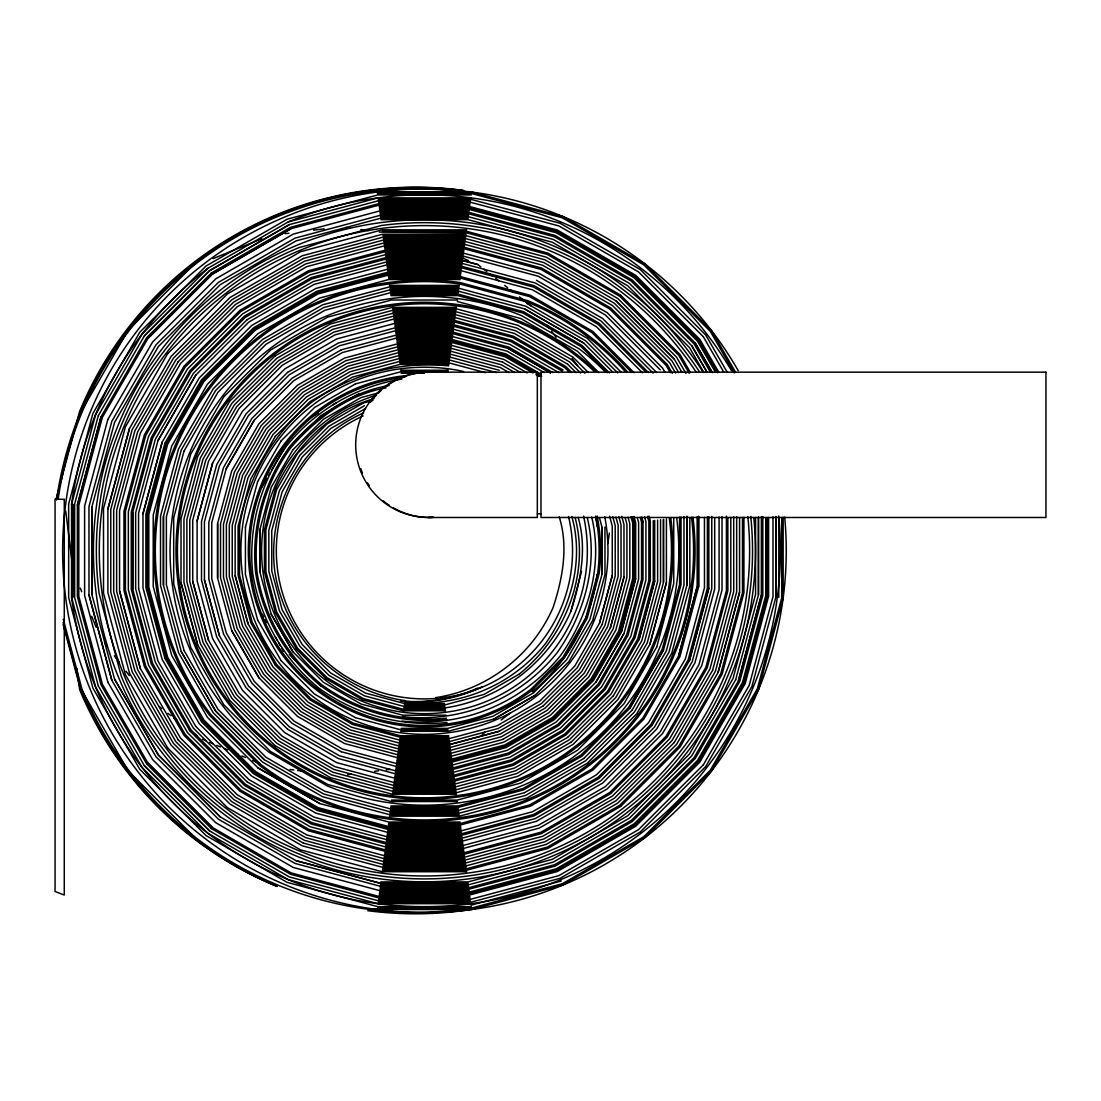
<?xml version="1.0" encoding="UTF-8"?>
<svg xmlns="http://www.w3.org/2000/svg" width="1101" height="1101" viewBox="0 0 1101 1101"><rect width="100%" height="100%" fill="white"/><g stroke="black" fill="none" stroke-linecap="round" stroke-linejoin="round"><path stroke-width="1.5" d="M731.422 370.583A355.967 355.94 -90 0 0 288.228 221.907L207.759 268.369L142.07 334.085L95.608 414.554L71.551 504.313L71.551 597.251L95.608 687.01L142.07 767.48L207.772 833.196L288.242 879.658L377.987 903.701L470.911 903.701M73.12 570.524L72.996 597.059L73.01 504.506L72.996 569.534L65.73 511.084M607.876 543.564L609.335 533.035M56.275 498.505L79.589 411.471A363.302 363.275 90 0 1 462.626 190.308L463.686 190.597A363.302 363.275 -90 0 0 56.564 500.033M98.319 685.882L74.441 596.866L74.441 504.698L98.319 415.683M211.351 828.544L146.708 763.915L101.017 684.767L77.373 596.481L77.373 505.084L101.017 416.797L146.722 337.649L211.351 273.02M77.373 505.084L101.031 416.797M107.802 419.605L84.612 506.047L84.612 595.531L107.802 681.959M468.242 883.36L380.657 883.36L296.086 860.693L220.255 816.914L158.338 754.997L114.559 679.152L91.892 594.568L91.892 506.997L114.573 422.412L158.351 346.581L220.269 284.65L296.1 240.871L380.685 218.204L468.242 218.204M129.45 672.986L107.87 592.462L107.884 509.102L129.436 428.578L171.137 356.394L230.068 297.449L302.266 255.762L382.776 234.183L466.136 234.183M107.884 509.102L129.45 428.578M462.076 264.901L386.781 264.901L314.074 284.388L248.895 322.015L195.675 375.248L158.035 440.441L138.561 513.149L138.588 588.416M461.512 832.273L387.387 832.273L315.794 813.088L251.62 776.04L199.212 723.618L162.15 659.43L142.979 587.838L142.992 513.727L162.15 442.134L199.226 377.946L251.634 325.538L315.822 288.476L387.401 269.291L461.512 269.291M142.992 513.727L162.177 442.134M164.902 443.263L145.91 514.112L145.91 587.452L164.902 658.302M390.098 811.781L323.694 794L264.185 759.635L215.59 711.04L181.238 651.531L163.443 585.14L163.443 516.424L181.252 450.034L215.617 390.525L264.199 341.929L323.722 307.564L390.098 289.783M183.991 451.162L166.375 516.809L166.375 584.755L183.991 650.402M454.396 778.132L394.502 778.132L336.686 762.635L284.856 732.702L242.523 690.382L212.603 638.539L197.107 580.709L197.107 520.856L212.603 463.026L242.55 411.196L284.884 368.863L336.713 338.929L394.53 323.433L454.396 323.433M197.134 520.856L212.617 463.026M396.456 338.076L342.342 352.568L293.843 380.574L254.235 420.169L226.228 468.682L211.736 522.782L211.764 578.782L226.256 632.882L254.262 681.395L293.857 720.99L342.37 748.997L396.456 763.488M451.699 757.639L397.2 757.639L344.599 743.547L297.435 716.311L258.914 677.803L231.692 630.625L217.585 578.011L217.585 523.553L231.719 470.939L258.941 423.775L297.463 385.254L344.627 358.018L397.227 343.925L451.699 343.925M239.55 526.443C247.395 477.848 272.759 433.904 310.922 402.815C350.82 373.996 399.828 360.867 448.795 365.876M245.399 527.214L257.62 481.674M446.084 715.196L402.787 715.196L360.977 703.993L323.488 682.345L292.88 651.737L271.231 614.248L260.029 572.424L260.029 529.141L271.245 487.316L292.88 449.827M275.346 489.009L264.433 529.719L264.433 571.846L275.346 612.555M445.121 707.888C500.322 699.685 548.615 662.609 570.841 611.427C580.599 581.383 587.218 548.298 578.108 517.319M570.841 611.427L581.548 571.46M399.704 738.62L449.194 738.62L496.964 725.82L539.793 701.089L574.75 666.119L599.481 623.29L612.252 575.506L612.252 526.058L609.61 516.176M599.481 623.29L612.28 575.506M602.192 624.418L615.198 575.892L615.198 525.672L612.803 516.768M398.177 750.318L450.722 750.318L501.464 736.72L546.963 710.462L584.122 673.303L610.381 627.804L623.978 577.048L623.978 524.516L621.776 516.328M610.381 627.804L623.978 577.048M630.983 516.741L632.772 523.36L632.772 578.204L618.569 631.19L591.141 678.698L552.358 717.48L504.864 744.909L451.878 759.098L397.034 759.098M396.621 762.03L452.25 762.03L505.978 747.634L554.147 719.82L593.48 680.487L621.281 632.318L635.676 578.589L635.676 522.975L633.928 516.465M621.281 632.318L635.676 578.589M396.25 764.961L452.662 764.961L507.121 750.359L555.964 722.16L595.834 682.29L624.033 633.447L638.621 578.975L638.608 522.59L637.273 517.635M639.007 639.667L654.696 581.094L654.696 520.47M654.71 581.094L639.02 639.667L608.688 692.171L565.818 735.041L513.314 765.36L454.754 781.049M663.476 582.25L663.476 519.314L663.504 582.25L647.195 643.053L615.72 697.566L571.213 742.074M392.575 792.761L456.309 792.761L517.842 776.274L573.015 744.414L618.074 699.369L649.934 644.181L666.394 582.635L666.422 518.929M649.934 644.181L666.422 582.635M656.733 647.003L673.729 583.599L673.729 517.965M390.649 807.391L458.222 807.391L523.484 789.912L582.002 756.126L629.772 708.342L663.559 649.838L681.037 584.562L681.037 517.002M686.886 585.333L686.886 516.231L686.9 585.333L668.995 652.095L634.451 711.948L585.581 760.805L525.741 795.362L458.993 813.254L389.878 813.254M388.543 823.493L460.369 823.493L529.719 804.914L591.898 769.007L642.667 718.237L678.574 656.045L697.139 586.682L697.153 516.589M678.574 656.045L697.153 586.682M698.598 586.874L698.598 516.41L698.598 586.874L679.909 656.609L643.81 719.132L592.778 770.177L530.255 806.276L460.535 824.952L388.336 824.952M386.974 835.205L461.883 835.205L534.219 815.813L599.068 778.379L652.026 725.421L689.46 660.559L708.824 588.223L708.824 516.741M689.46 660.559L708.838 588.223M712.636 670.165L733.734 591.498L733.706 516.851M465.916 865.923L546.096 844.453L617.95 802.959L676.62 744.29L718.1 672.422L739.555 592.269L739.555 517.759M718.1 672.422L739.583 592.269M735.688 679.716L758.465 594.76L758.465 516.961L758.451 594.76M380.093 887.723L468.806 887.723L554.491 864.753L631.327 820.396L694.057 757.667L738.413 680.831L761.355 595.146L761.369 516.658M738.413 680.831L761.369 595.146M775.888 597.059L775.888 516.507L775.902 597.059L751.942 686.446L705.672 766.585L640.231 832.026L560.092 878.295L470.719 902.256L378.18 902.256M80.937 412.035L128.17 330.231L194.96 263.442M98.292 415.683L144.396 335.874L209.534 270.695L289.343 224.618L378.386 200.767M107.774 419.605L152.544 342.108L215.81 278.842L293.293 234.1L379.721 210.938L469.205 210.938M167.641 353.71L125.376 426.899L103.508 508.524L103.508 593.04L125.39 674.665L167.641 747.854M178.156 361.775L137.611 431.964L116.637 510.258L116.637 591.306L137.625 669.601L178.156 739.803M158.062 440.441L195.703 375.248M164.889 443.263L201.566 379.735L253.436 327.878L316.95 291.201L387.786 272.222L461.126 272.222M183.963 451.162L217.957 392.314L266.015 344.269L324.85 310.289L390.483 292.701L458.443 292.701M226.256 468.682L254.262 420.169M275.333 436.354L250.794 478.852L238.091 526.25L238.105 575.314L250.808 622.726L275.333 665.224M257.593 481.674L281.195 440.84M262.01 487.041L267.006 478.385M268.672 475.494L270.337 472.618M272.002 469.728L283.659 449.538M389.025 385.515C349.155 392.328 315.23 416.894 289.384 447.13C263.07 483.559 251.069 528.301 255.666 573.002C262.809 617.372 285.971 657.476 320.804 685.868C357.233 712.182 401.975 724.169 446.689 719.586M275.333 489.009C294.531 447.501 329.433 411.402 374.079 398.603M602.206 624.418L577.075 667.908L541.568 703.429L498.065 728.545L449.552 741.537L399.333 741.537M595.82 682.29L624.006 633.447M613.367 695.763L644.47 641.924L660.559 581.865L660.559 519.7M656.746 647.003L623.909 703.856L577.502 750.276L520.649 783.086L457.259 800.083L391.612 800.083M629.758 708.342L663.545 649.838M632.112 710.145L666.298 650.966L683.982 584.948L683.982 516.617M712.664 670.165L671.913 740.698L614.33 798.28L543.811 839.003L465.159 860.074L383.726 860.074M674.266 742.487L715.389 671.293L736.665 591.884L736.665 516.534M735.702 679.716L691.703 755.878L629.524 818.071L553.363 862.055L468.407 884.819L380.464 884.819M703.333 764.81L749.244 685.317L772.998 596.673L772.998 516.796M144.396 335.874L209.562 270.695L289.37 224.618M147.864 338.544L212.218 274.19L291.022 228.678L378.95 205.13L469.962 205.13M167.627 353.71L227.398 293.953L300.573 251.702L382.198 229.834L466.7 229.834M178.128 361.775L235.463 304.454L305.651 263.923L383.932 242.949L464.98 242.949M247.119 319.675L193.349 373.445L155.324 439.313L135.643 512.763L135.657 588.801L155.337 662.265L193.349 728.119L247.119 781.889M255.212 330.217L203.891 381.538L167.6 444.391L148.814 514.497L148.814 587.067L167.613 657.173L203.891 720.026L255.212 771.347M274.989 355.981L229.641 401.301L197.602 456.819L181.004 518.736L181.032 582.828L197.602 644.746L229.669 700.264L274.989 745.583M287.567 372.372L246.046 413.88L216.691 464.718L201.497 521.434L201.511 580.131L216.704 636.846L246.06 687.685L287.567 729.192M275.333 436.354L310.042 401.645L352.526 377.106L399.924 364.417L449.002 364.417M281.168 440.84L314.528 407.508L355.348 383.932M289.384 447.13L320.818 415.696L359.311 393.484M292.88 449.827L323.501 419.22L360.99 397.571L378.675 392.823M519.108 674.156C564.785 637.658 590.136 574.791 575.107 517.415M543.357 705.769L579.443 669.711L604.931 625.547L618.143 576.277L618.143 525.287L615.913 517.071M567.621 737.395L611.041 693.974L641.745 640.796L657.641 581.479L657.614 520.085M613.381 695.763L569.41 739.734L515.571 770.824L455.525 786.912L393.346 786.912M583.791 758.465L632.125 710.145M674.28 742.487L616.133 800.62L544.94 841.728L465.544 863.005L383.341 863.005M620.606 806.441L680.088 746.96L722.146 674.101L743.918 592.847L743.918 517.305M703.36 764.81L638.442 829.7L558.964 875.598L470.32 899.352L378.551 899.352M482.238 734.298L485.335 731.959M501.134 720.013L510.589 712.87M400.668 731.298L448.231 731.298L494.129 718.994L535.265 695.226L568.9 661.618L592.668 620.455L604.972 574.543L604.944 527.021M211.337 273.02L290.485 227.329L378.772 203.671L470.155 203.671M291.049 228.678L212.232 274.19L147.878 338.544L102.352 417.362L78.804 505.276L78.804 596.288L102.379 684.203L147.878 763.021L212.232 827.374L291.049 872.887L378.95 896.434L469.962 896.434M303.394 258.474L231.843 299.775L173.435 358.169L132.148 429.707L110.774 509.488L110.774 592.077L132.175 671.858L173.463 743.395L231.871 801.789L303.394 843.091M247.119 319.675L312.973 281.65L386.423 261.969L462.461 261.969M255.198 330.217L318.065 293.926L388.158 275.14L460.727 275.14M274.975 355.981L330.506 323.928L392.41 307.344L456.516 307.344M287.554 372.372L338.406 343.017L395.108 327.823L453.805 327.823M341.227 349.843L292.054 378.235L251.909 418.38L223.517 467.553L208.818 522.397L208.832 579.167L223.531 634.011L251.923 683.184L292.068 723.343L341.227 751.722M312.478 416.591L318.34 413.205M333.025 404.728L335.956 403.035M363.247 403.021L327.08 423.899L297.559 453.419L276.681 489.573L265.878 529.911L265.891 571.653L276.695 611.991L297.573 648.145L327.093 677.665L363.247 698.543M364.39 405.746L328.882 426.238L299.912 455.222L279.42 490.702L268.823 530.297L268.823 571.268L279.434 610.862L299.926 646.342L328.896 675.326L364.39 695.818L403.971 706.429L444.942 706.429M365.518 408.471L330.672 428.578L302.238 457.011L282.145 491.844L271.741 530.682L271.754 570.882L282.159 609.734L302.266 644.553L330.685 672.986L365.518 693.093L404.356 703.498L444.556 703.498M363.66 412.916C302.981 439.519 266.965 505.015 274.672 570.497C284.526 637.617 337.622 690.699 404.728 700.566M519.108 674.156L483.945 694.456L444.735 704.957L404.15 704.957M494.129 718.994L535.292 695.226M398.934 744.469L449.965 744.469L499.221 731.27L543.385 705.769M502.579 739.459L548.766 712.801L586.461 675.106L613.106 628.932L626.909 577.433L626.909 524.131L625.107 517.484M567.634 737.395L514.442 768.085L455.14 783.981L393.731 783.981M571.24 742.074L516.713 773.549L455.91 789.83L392.974 789.83M524.613 792.637L583.819 758.465M620.606 806.441L547.747 848.513L466.494 870.285L382.377 870.285M213.071 258.597L261.969 238.752M409.806 766.42L413.412 764.961M420.623 762.03L424.229 760.571M435.046 756.181L438.652 754.708M445.864 751.79L449.469 750.318M288.242 221.907L377.987 197.863L470.911 197.863M380.285 215.301L294.958 238.16L218.452 282.324L155.998 344.792L111.834 421.284L88.975 506.611L88.988 594.953L100.15 636.984L111.834 680.28L156.012 756.772L218.48 819.24L294.972 863.404L380.285 886.264M303.367 258.474L383.162 237.1L465.751 237.1M383.547 240.018L304.495 261.198L233.632 302.114L175.788 359.972L134.873 430.835L113.692 509.873L113.692 591.691L134.9 670.729L175.802 741.592L233.66 799.45L304.523 840.366L383.547 861.546M393.181 313.193L332.736 329.378L278.567 360.66L234.334 404.893L203.052 459.076L186.867 519.507L186.895 582.057L203.079 642.489L234.362 696.672L278.594 740.904L332.763 772.186L393.181 788.371M341.214 349.843L396.071 335.144L452.855 335.144M355.334 383.932L400.888 371.725L448.038 371.725M401.851 379.047C356.71 386.313 315.904 409.875 287.044 445.341C260.263 482.389 248.069 527.916 252.735 573.387C260.015 618.528 283.563 659.334 319.015 688.208C356.077 714.976 401.59 727.169 447.075 722.517M386.052 387.827C347.71 394.667 315.533 419.151 290.54 448.024C264.446 484.137 252.556 528.494 257.125 572.809C264.212 616.794 287.168 656.568 321.712 684.698C357.811 710.778 402.168 722.669 446.483 718.127M363.234 403.021L372.922 400.434M435.597 697.649C487.192 689.969 532.347 655.315 553.115 607.463C562.639 578.548 568.611 546.55 559.198 516.837M449.937 744.469L499.193 731.27M502.593 739.459L451.093 753.249L397.778 753.249M453.213 769.351L508.813 754.46L558.647 725.683L599.343 684.987L628.107 635.153L642.998 579.553L642.998 522.012L641.69 517.098L642.984 522.012M524.64 792.637L458.608 810.322L390.263 810.322M469.384 892.085L556.184 868.827L634.011 823.892L697.552 760.351L742.473 682.524L765.732 595.71L765.732 517.718M471.104 905.16L561.235 881.006M285.297 233.673L289.012 233.206M313.634 230.15L324.107 228.843M347.613 774.65L351.48 774.168M374.657 771.292L378.51 770.81M386.245 769.847L390.098 769.365M367.982 191.767L462.434 191.767M377.216 192.042L471.668 192.042L562.9 216.498L644.704 263.717L711.48 330.52L735.523 372.152M377.423 193.501L471.489 193.501L562.363 217.847L643.824 264.887L710.338 331.401L734.284 372.881M471.311 194.96L377.615 194.96L287.127 219.209L205.997 266.043L139.744 332.296L92.911 413.439L68.661 503.941L68.661 597.623L92.911 688.125L139.744 769.269L205.997 835.521L287.127 882.369L377.615 906.618L471.311 906.618M378.18 199.309L470.733 199.309L560.12 223.269L640.259 269.539L705.686 334.979L727.114 372.083M378.359 200.767L470.54 200.767M378.551 202.212L470.347 202.212L558.991 225.966L638.47 271.864L703.36 336.755M379.129 206.575L469.755 206.575L557.299 230.04L635.772 275.346L699.851 339.438L718.664 372.014M379.322 208.034L469.576 208.034L556.734 231.389L634.892 276.516L698.708 340.333L717.439 372.771M379.528 209.479L469.398 209.479M379.886 212.397L468.998 212.397L555.055 235.449L632.208 279.998L695.213 343.003L712.333 372.689L695.199 343.003M380.093 213.842L468.806 213.842L554.491 236.811L631.327 281.168L694.057 343.897L710.255 371.973M380.272 215.301L468.613 215.301M380.464 216.746L468.434 216.746L553.39 239.509L629.552 283.494L691.731 345.686L706.952 372.055L691.703 345.686M380.85 219.663L468.049 219.663L552.262 242.22L627.763 285.82L689.405 347.462L703.938 372.633M382.377 231.279L466.507 231.279L547.761 253.051L620.606 295.123M382.955 235.642L465.943 235.642M383.341 238.559L465.558 238.559L544.967 259.836L616.161 300.945L674.28 359.077M383.533 240.018L465.365 240.018M383.726 241.491L465.173 241.491L543.839 262.561L614.358 303.284L671.94 360.867L678.725 372.62M384.111 244.408L464.787 244.408L542.697 265.286L612.555 305.624L669.587 362.669L675.601 373.074M464.594 245.881L384.29 245.881L306.752 266.648L237.238 306.794L180.468 363.564L140.322 433.092L119.555 510.644L119.555 590.92L140.322 668.472L180.481 738L237.252 794.771L306.766 834.916L384.318 855.683L464.594 855.683M384.483 247.34L464.388 247.34L541.568 268.025L610.752 307.963L667.247 364.459L672.339 373.294M384.689 248.798L464.209 248.798L541.018 269.387L609.871 309.133L666.091 365.367L670.316 372.689M464.016 250.271L384.882 250.271L308.459 270.75L239.935 310.303L183.991 366.261L144.424 434.785L123.945 511.222L123.945 590.342L144.451 666.779L184.005 735.303L239.949 791.261L308.473 830.815L384.896 851.293L464.016 851.293M463.81 251.73L385.061 251.73L309.009 272.112L240.83 311.487L185.147 367.156L145.786 435.349L125.404 511.415L125.418 590.15L145.786 666.215L185.161 734.408L240.83 790.091L309.023 829.452L385.075 849.834L463.81 849.834M385.254 253.189L463.631 253.189L539.311 273.475L607.16 312.656L662.568 368.064L665.128 372.482M463.438 254.661L385.446 254.661L310.138 274.837L242.619 313.826L187.487 368.959L148.511 436.478L128.335 511.8L128.335 589.764L148.525 665.087L187.514 732.605L242.647 787.738L310.165 826.727L385.474 846.903L463.438 846.903M385.639 256.12L463.246 256.12L538.183 276.2L605.371 314.996L660.228 369.853M463.053 257.579L385.845 257.579L311.28 277.562L244.422 316.166L189.84 370.748L151.25 437.606L131.267 512.185L131.28 589.379L151.25 663.958L189.854 730.816L244.436 785.398L311.294 824.002L385.859 843.985L463.053 843.985M462.847 259.052L386.024 259.052L311.844 278.925L245.317 317.336L191.01 371.656L152.599 438.17L132.726 512.378L132.726 589.186L152.612 663.394L191.01 729.908L245.33 784.229L311.844 822.64L386.038 842.513L462.847 842.513M386.217 260.51L462.654 260.51L477.958 264.557L480.944 266.924M386.602 263.442L462.269 263.442L535.347 283.026L600.871 320.845L653.141 373.129M386.974 266.359L461.883 266.359L534.219 285.751L599.068 323.185L648.406 372.537M387.194 267.832L461.704 267.832L533.668 287.113L598.187 324.368L646.081 372.248M387.58 270.75L461.319 270.75L532.54 289.838L596.398 326.708L642.461 372.785M460.934 273.681L387.965 273.681L317.501 292.563L254.317 329.048L202.722 380.643L166.251 443.827L147.355 514.305L147.369 587.26L166.251 657.737L202.735 720.921L254.317 772.517L317.501 809.001L387.979 827.883L460.934 827.883M388.336 276.612L460.535 276.612L530.269 295.288L592.778 331.387L634.107 372.716M388.543 278.071L460.369 278.071L529.719 296.651L591.898 332.557L631.795 372.455M460.177 279.53L388.749 279.53L319.758 298.013L257.909 333.727L207.415 384.235L171.701 446.084L153.218 515.075L153.218 586.489L171.715 655.48L207.428 717.329L257.923 767.837L319.758 803.551L388.749 822.034L460.177 822.034M389.506 285.393L459.392 285.393M459.2 286.852L389.685 286.852L322.565 304.839L262.396 339.59L213.25 388.722L178.513 448.905L160.526 516.039L160.526 585.526L178.527 652.659L213.264 712.842L262.41 761.975L322.593 796.725L389.713 814.712L459.2 814.712M389.878 288.311L459.007 288.311L525.755 306.202L585.594 340.76L617.785 372.936M390.071 289.783L458.814 289.783M390.263 291.242L458.635 291.242L524.64 308.927L583.819 343.099M390.649 294.173L458.222 294.173L523.484 311.652L582.002 345.439L609.472 372.909M390.855 295.632L458.044 295.632L522.934 313.014L581.108 346.609L607.229 372.744M457.452 300.022L391.419 300.022L327.658 317.116L270.474 350.118L223.792 396.814L190.776 453.997L173.697 517.773L173.697 583.791L190.79 647.567L223.806 704.75L270.488 751.446L327.658 784.449L391.433 801.542L457.452 801.542M392.575 308.803L456.309 308.803L517.842 325.29L573.015 357.151L588.429 372.565M456.117 310.262L392.782 310.262L331.621 326.653L276.778 358.32L231.994 403.104L200.341 457.947L183.95 519.121L183.95 582.443L200.341 643.617L232.008 698.461L276.778 743.244L331.621 774.911L392.796 791.302L456.117 791.302M392.974 311.734L455.938 311.734L516.727 328.015L571.24 359.49L584.892 373.17M393.153 313.193L455.745 313.193M393.346 314.652L455.525 314.652L515.585 330.754L569.423 361.83L580.599 373.019M455.332 316.125L393.539 316.125L333.864 332.117L280.356 363L236.674 406.696L205.777 460.204L189.785 519.892L189.785 581.672L205.791 641.36L236.674 694.869L280.37 738.565L333.878 769.448L393.552 785.44L455.332 785.44M393.731 317.583L455.153 317.583L514.456 333.479L567.634 364.183M454.961 319.042L393.924 319.042L334.993 334.842L282.159 365.353L239.013 408.499L208.502 461.333L192.716 520.278L192.73 581.287L208.502 640.231L239.027 693.066L282.173 736.225L335.007 766.723L393.952 782.522L454.961 782.522M394.117 320.515L454.768 320.515M394.337 321.974L454.589 321.974L512.777 337.567L564.951 367.693L569.671 372.427M394.695 324.905L454.176 324.905L511.621 340.292L563.134 370.032M394.901 326.364L453.997 326.364L511.07 341.654L562.239 371.202M395.273 329.295L453.598 329.295L509.928 344.379L558.95 372.689M453.406 330.754L395.465 330.754L339.507 345.755L289.343 374.712L248.386 415.683L219.416 465.861L204.428 521.819L204.428 579.745L219.416 635.717L248.386 685.882L289.357 726.853L339.521 755.823L395.465 770.81L453.406 770.81M395.658 332.213L453.227 332.213M395.878 333.686L453.048 333.686L508.249 348.48L550.472 372.854L508.249 348.48M396.25 336.603L452.662 336.603L507.121 351.205L544.114 372.565M396.429 338.076L452.47 338.076M396.621 339.535L452.25 339.535L505.978 353.93L541.004 374.161M396.828 340.993L452.071 340.993L505.428 355.293L541.664 376.212M397.034 342.466L451.892 342.466L504.864 356.655L533.063 372.936M397.392 345.384L451.479 345.384L503.721 359.38L527.131 372.909M451.286 346.856L397.585 346.856L345.728 360.743L299.224 387.593L261.267 425.564L234.417 472.068L220.517 523.938L220.517 577.626L234.43 629.497L261.267 676L299.238 713.971L345.742 740.822L397.599 754.708L451.286 754.708M397.778 348.315L451.107 348.315L502.593 362.119M450.915 349.774L397.984 349.774L346.87 363.481L301.027 389.933L263.607 427.367L237.155 473.196L223.448 524.324L223.462 577.241L237.155 628.368L263.621 674.197L301.041 711.631L346.87 738.097L397.998 751.79L450.915 751.79M398.177 351.247L450.722 351.247L501.464 364.844L514.676 372.468M450.529 352.705L398.356 352.705L347.985 366.206L302.816 392.286L265.947 429.156L239.867 474.325L226.366 524.709L226.393 576.855L239.88 627.24L265.96 672.408L302.844 709.292L347.999 735.358L398.383 748.859L450.529 748.859M398.548 354.164L450.323 354.164L500.336 367.569L509.006 372.578M450.13 355.637L398.741 355.637L349.113 368.931L304.619 394.626L268.286 430.959L242.592 475.453L229.297 525.094L229.297 576.47L242.605 626.111L268.3 670.605L304.633 706.938L349.127 732.633L398.755 745.928L450.13 745.928M398.934 357.096L449.965 357.096M449.772 358.554L399.14 358.554L350.256 371.656L306.422 396.966L270.64 432.748L245.33 476.582L232.228 525.48L232.228 576.084L245.344 624.983L270.653 668.816L306.436 704.599L350.269 729.908L399.154 743.01L449.772 743.01M399.333 360.027L449.566 360.027L496.468 372.592M449.373 361.486L399.512 361.486L351.37 374.381L308.211 399.305L272.965 434.551L248.055 477.71L235.146 525.865L235.146 575.699L248.055 623.854L272.993 667.013L308.225 702.259L351.398 727.183L399.539 740.078L449.373 740.078M399.704 362.945L449.194 362.945L485.431 372.661M400.668 370.266L448.231 370.266M401.053 373.198L424.463 373.198M537.329 375.799L540.963 375.799M537.329 513.85L540.963 513.85M428.344 517.484L537.329 517.484L537.329 372.166L428.344 372.166A72.666 72.666 0 0 0 355.733 447.419A72.666 72.666 0 0 0 433.546 517.291M404.521 702.039C457.892 708.149 512.048 685.717 545.463 643.658C571.061 607.367 584.204 559.941 571.804 516.452M403.75 707.888L445.134 707.888M445.313 709.347L403.558 709.347L363.234 698.543M445.52 710.819L403.379 710.819L362.683 699.906L326.185 678.835L296.403 649.039L275.333 612.555M402.594 716.668C461.801 723.151 519.906 699.094 557.175 652.632C584.411 614.014 598.696 564.194 587.26 517.58M402.044 721.059C463.122 727.61 522.149 703.167 560.698 655.329C588.608 615.803 603.197 564.882 591.705 517.14M401.053 728.367L447.846 728.367L493 716.269L533.503 692.887L566.561 659.829L589.943 619.326L602.041 574.158L602.041 527.407L599.426 517.718M448.038 729.839L400.86 729.839L355.334 717.632M448.795 735.688L400.103 735.688L353.077 723.096L310.922 698.75L276.489 664.316L252.157 622.161L239.55 575.121L239.564 526.443M449.002 737.147L399.924 737.147L352.526 724.458L310.028 699.919L275.333 665.224M398.548 747.4L450.323 747.4L500.336 733.995L545.16 708.108L581.768 671.514L607.642 626.675L621.047 576.663L621.033 524.902L618.872 516.768M397.392 756.181L451.479 756.181L503.721 742.184L550.555 715.141L588.787 676.895L615.831 630.061L629.827 577.819L629.827 523.746L628.065 517.209M396.828 760.571L452.071 760.571L505.428 746.272L553.252 718.65L592.31 679.592L619.932 631.754L634.217 578.397L634.217 523.168L632.483 516.699M396.429 763.488L452.47 763.488M452.855 766.42L396.057 766.42L341.214 751.722M395.878 767.879L453.048 767.879L508.249 753.084L557.753 724.513L598.173 684.093L626.758 634.575L641.553 579.36L641.553 522.204L640.231 517.332M395.658 769.351L453.227 769.351M395.273 772.269L453.598 772.269L509.928 757.185L560.437 728.022L601.669 686.776L630.832 636.282L645.915 579.938L645.915 521.626L644.58 516.658M453.805 773.742L395.08 773.742L338.379 758.548L287.554 729.192M394.901 775.2L453.997 775.2L511.07 759.91L562.239 730.362L604.022 688.579L633.57 637.41L648.861 580.323L648.861 521.241L647.539 516.341M394.695 776.659L454.176 776.659L511.621 761.273L563.134 731.532L605.178 689.474L634.919 637.974L650.306 580.516L650.306 521.048L648.984 516.121M394.337 779.591L454.589 779.591L512.777 763.998L564.951 733.872L607.546 691.277L637.658 639.103L653.251 580.901L653.251 520.663M394.117 781.049L454.768 781.049M393.153 788.371L455.745 788.371M456.516 794.22L392.383 794.22L330.479 777.636L274.975 745.583M390.855 805.932L458.044 805.932L522.934 788.55L581.108 754.956L628.616 707.448L662.196 649.273L679.592 584.37L679.592 517.195M458.443 808.863L390.456 808.863L324.823 791.275L265.988 757.295L217.943 709.25L183.963 650.402M390.071 811.781L458.814 811.781M389.506 816.171L459.392 816.171L526.884 798.087L587.397 763.158L636.805 713.737L671.748 653.223L689.832 585.718L689.832 517.553M460.727 826.424L388.144 826.424L318.051 807.639L255.198 771.347M461.126 829.342L387.786 829.342L316.937 810.364L253.423 773.686L201.566 721.829L164.889 658.302M387.58 830.815L461.319 830.815L532.54 811.726L596.398 774.856L648.53 722.724L685.386 658.866L704.475 587.645L704.447 517.346M387.194 833.732L461.704 833.732L533.668 814.451L598.187 777.21L650.87 724.527L688.111 659.994L707.393 588.03L707.393 516.919M462.076 836.664L386.781 836.664L314.074 817.19L248.895 779.549L195.675 726.316M386.602 838.122L462.269 838.122L535.347 818.552L600.871 780.719L654.366 727.224L692.185 661.701L711.769 588.608L711.769 516.397M462.461 839.595L386.41 839.595L312.973 819.915L247.119 781.889M386.217 841.054L462.654 841.054L536.476 821.277L602.66 783.059L656.705 729.013L694.924 662.83L714.7 588.994L714.7 517.663M385.639 845.444L463.246 845.444L538.183 825.365L605.371 786.568L660.228 731.711L699.011 664.522L719.091 589.572L719.077 517.043M385.254 848.376L463.631 848.376L539.311 828.09L607.16 788.908L662.568 733.514L701.75 665.651L722.022 589.957L722.022 516.713M384.689 852.766L464.209 852.766L541.018 832.177L609.871 792.431L666.091 736.197L705.837 667.344L726.426 590.535L726.426 516.108M384.483 854.225L464.388 854.225L541.568 833.553L610.752 793.601L667.247 737.106L707.186 667.908L727.871 590.728L727.857 517.635M384.111 857.156L464.787 857.156L542.697 836.278L612.555 795.94L669.587 738.895L709.925 669.036L730.803 591.113L730.789 517.319M464.98 858.615L383.919 858.615L305.638 837.641L235.449 797.11L178.128 739.803M383.533 861.546L465.365 861.546M465.751 864.464L383.148 864.464L303.367 843.091M382.955 865.923L465.943 865.923M466.136 867.382L382.763 867.382L302.238 845.802L230.054 804.115L171.109 745.171L129.436 672.986M382.57 868.827L466.329 868.827L547.211 847.151L619.725 805.285L678.932 746.065L720.811 673.551L742.473 592.655L742.473 517.456M466.7 871.731L382.185 871.731L300.559 849.862L227.384 807.611L167.627 747.854M380.85 881.915L468.049 881.915L552.262 859.344L627.763 815.745L689.405 754.102L733.005 678.588L755.561 594.375L755.561 517.442M380.272 886.264L468.613 886.264M379.886 889.181L468.998 889.181L555.055 866.115L632.208 821.566L695.213 758.561L739.748 681.395L762.814 595.338L762.814 516.52M469.205 890.626L379.694 890.626L293.265 867.464L215.782 822.722L152.516 759.456L107.774 681.959M379.528 892.085L469.398 892.085M379.322 893.53L469.576 893.53L556.734 870.175L634.892 825.048L698.708 761.231L743.822 683.074L767.177 595.902L767.177 517.58M379.129 894.989L469.755 894.989L557.299 871.524L635.772 826.218L699.851 762.126L745.171 683.638L768.622 596.095L768.622 517.442M470.155 897.893L378.758 897.893L290.485 874.235L211.337 828.544M378.359 900.797L470.54 900.797M377.423 908.064L471.489 908.064L562.363 883.718L643.824 836.677L710.338 770.163L757.378 688.689L781.724 597.815L781.724 517.429M367.982 909.233L462.434 909.233A359.738 359.71 90 0 1 277.81 885.066A361.83 361.802 90 0 1 82.011 689.254L63.266 619.285M369.041 909.522L471.668 909.522L562.9 885.066L644.704 837.847L711.48 771.058L758.713 689.254L783.155 598.008L783.155 517.291M477.889 264.543L462.654 260.51M346.031 227.48L349.733 228.003M360.825 229.545L368.216 230.563M290.003 769.461L293.857 769.998M297.71 770.535L305.417 771.608M379.308 232.105L466.329 232.738L547.211 254.414L619.725 296.279L678.932 355.499L689.185 373.253M469.384 209.479L556.184 232.738L634.011 277.672L697.552 341.227L715.347 372.055M465.916 235.642L546.096 257.125L617.95 298.605L676.62 357.288L685.937 373.418M457.259 301.481L520.677 318.478L577.516 351.302L598.93 372.716M454.754 320.515L513.327 336.204L565.831 366.523L571.791 372.468M453.213 332.213L508.813 347.118L552.785 372.496M449.937 357.096L499.221 370.294M296.1 860.693L380.685 883.36M378.386 900.797L289.343 876.947L209.534 830.87L144.369 765.704L98.292 685.882M426.803 242.949L430.257 244.408M437.18 247.34L440.648 248.798M444.102 250.271L447.57 251.73M461.415 257.579L468.393 260.524M202.474 739.308L206.066 740.822M209.644 742.335L213.236 743.863M216.814 745.377L220.406 746.891M223.985 748.405L227.577 749.919M234.747 752.946L238.325 754.46M241.917 755.988L245.495 757.502M252.666 760.53L259.836 763.557M536.476 280.287L602.66 318.506L656.705 372.551M526.884 303.477L587.397 338.42L621.143 372.166M524.613 308.927L583.791 343.099L612.803 372.097M536.036 374.657L539.008 376.377M502.579 362.119L520.47 372.427M355.348 717.632L314.501 694.057L281.168 660.724M257.923 767.837L319.772 803.551M483.903 269.236L486.876 271.548M489.835 273.86L492.808 276.158M495.767 278.47L498.725 280.783M504.657 285.407L507.63 287.705M510.589 290.017L513.561 292.329M519.479 296.953L530.696 305.679M158.709 706.154L161.778 708.549M167.916 713.324L170.985 715.719M174.054 718.113L177.137 720.494M189.413 730.073L197.354 736.252M620.606 295.123L680.088 354.605L690.396 372.441M616.133 300.945L674.266 359.077L681.987 372.427M567.621 364.183L576.071 372.62M289.384 654.434L320.818 685.868M264.199 759.635L215.617 711.04L181.252 651.531M220.269 816.914L158.351 754.997L114.573 679.152M147.864 763.021L212.218 827.374M144.396 765.704L209.562 830.87M194.946 837.558L128.17 770.769L80.937 688.965M547.032 325.249L549.289 328.249M551.56 331.25L556.088 337.236M104.994 643.466L107.32 646.548M114.311 655.797L118.977 661.962M125.968 671.211L129.271 675.587M572.121 358.32L577.667 365.793M703.333 336.755L723.756 372.083M271.245 614.248L292.88 651.737M262.01 613.959L263.676 616.849M265.341 619.725L267.006 622.615M275.333 637.039L276.998 639.915M278.663 642.805L280.328 645.681M281.994 648.572L283.659 651.462M257.593 619.891L281.195 660.724M231.719 630.625L258.941 677.803M195.703 726.316L158.035 661.123L138.561 588.416M80.263 588.127L81.722 591.719M91.7 616.312L96.131 627.226M257.62 619.891L245.399 574.35L245.427 527.214M235.174 575.699L248.069 623.854M204.428 579.745L219.429 635.717M192.73 581.287L208.529 640.231M181.032 582.828L197.629 644.746M119.569 590.92L140.35 668.472M88.988 594.953L111.848 680.28M63.142 622.519L78.199 678.711M63.184 624.639L80.648 689.818A363.302 363.275 90 0 0 277.246 886.429L276.2 886.14A363.302 363.275 -90 0 1 79.589 689.529L76.864 668.362M778.806 517.704L778.806 597.444M767.177 517.58L767.177 595.902M632.758 523.36L632.758 578.204M602.013 527.407L602.013 574.158M260.042 529.141L260.042 572.424M217.613 523.553L217.613 578.011M163.471 516.424L163.471 585.14M132.726 512.378L132.726 589.186M91.906 506.997L91.906 594.568M74.469 504.698L74.469 596.866M784.683 517.153A361.83 361.802 90 0 1 321.74 897.728A361.83 361.802 90 0 1 140.556 326.46A361.83 361.802 90 0 1 738.207 370.624M404.975 377.175A174.701 174.687 90 0 0 262.423 616.078A174.701 174.687 90 0 0 530.778 689.377L563.024 657.132L585.828 617.633L597.637 573.58A174.701 174.687 90 0 0 595.696 516.328M58.257 498.492A361.83 361.802 90 0 1 463.493 192.042M406.503 375.524A176.174 176.16 90 0 0 260.744 615.844A176.174 176.16 90 0 0 531.687 690.547L564.194 658.026L587.191 618.198L599.095 573.772A176.174 176.16 90 0 0 597.141 516.039M778.682 516.011A355.967 355.94 -90 0 1 465.062 904.43A355.967 355.94 -90 0 1 71.551 597.251M604.779 516.713A183.55 183.537 -90 0 1 434.138 734.078A183.55 183.537 -90 0 1 241.504 535.939A183.55 183.537 -90 0 1 463.562 371.45M568.543 516.548A148.126 148.112 -90 0 1 467.87 692.391A148.126 148.112 -90 0 1 285.93 603.265A148.126 148.112 -90 0 1 363.151 415.93M670.812 518.351A248.496 248.482 -90 0 1 383.01 795.803A248.496 248.482 -90 0 1 202.488 439.106A248.496 248.482 -90 0 1 596.467 371.45M595.558 516.424A183.55 183.537 -90 0 1 597.169 526.539M597.169 574.461A183.55 183.537 -90 0 1 532.265 691.868M71.551 504.313A355.967 355.94 90 0 1 207.759 268.369M627.405 371.766A270.64 270.612 -90 0 0 528.012 300.752L459.764 282.462A270.64 270.612 -90 0 0 209.754 715.54L259.698 765.498A270.64 270.612 -90 0 0 692.956 517.112M583.599 516.121A162.893 162.879 -90 0 1 464.113 708.769A162.893 162.879 -90 0 1 267.818 595.421A162.893 162.879 -90 0 1 374.89 395.617M481.894 686.859A151.085 151.071 -90 0 1 401.645 701.144M477.724 688.042A151.085 151.071 90 0 1 400.585 700.869M750.731 516.41A328.126 328.098 90 0 1 121.316 676.344L99.159 593.618A328.126 328.098 -90 0 1 298.894 247.642L381.62 225.471A328.126 328.098 90 0 1 699.562 372M624.845 371.12A269.167 269.139 -90 0 0 527.434 302.114L459.571 283.92A269.167 269.139 -90 0 0 210.924 714.632L260.607 764.328A269.167 269.139 -90 0 0 691.497 517.332M747.827 516.727A325.194 325.167 90 0 1 340.911 865.056A325.194 325.167 90 0 1 160.677 360.633A325.194 325.167 90 0 1 696.176 372.179M669.353 518.543A247.023 247.009 -90 0 1 383.822 794.44A247.023 247.009 -90 0 1 203.3 440.785A247.023 247.009 -90 0 1 594.21 371.34M753.8 517.621A331.057 331.029 -90 0 1 337.47 870.203A331.057 331.029 -90 0 1 157.347 355.21A331.057 331.029 -90 0 1 702.658 371.409M604.931 371.505A254.4 254.386 -90 0 0 579.305 348.948L521.791 315.753A254.4 254.386 90 0 0 269.58 752.616L327.093 785.825A254.4 254.386 -90 0 0 676.647 517.58M469.301 909.743A363.302 363.275 90 0 1 367.803 910.692M433.051 517.36A72.666 72.666 0 0 1 393.511 507.946M389.465 505.483A72.666 72.666 0 0 1 383.065 500.749M369.262 485.527A72.666 72.666 0 0 1 367.555 482.871M362.477 473.031A72.666 72.666 0 0 1 360.77 468.572M370.555 402.209A72.666 72.666 0 0 1 372.482 399.677M374.505 397.227A72.666 72.666 0 0 1 376.638 394.874M378.84 392.644A72.666 72.666 0 0 1 381.152 390.483M383.575 388.433A72.666 72.666 0 0 1 408.664 375.166M410.178 374.725A72.666 72.666 0 0 1 433.698 372.262M64.285 499.386L64.271 895.058L55.05 891.466L55.05 499.097L64.285 499.386M1045.95 372.166L540.963 372.166L540.963 517.484L1045.95 517.484L1045.95 372.166"/></g></svg>
